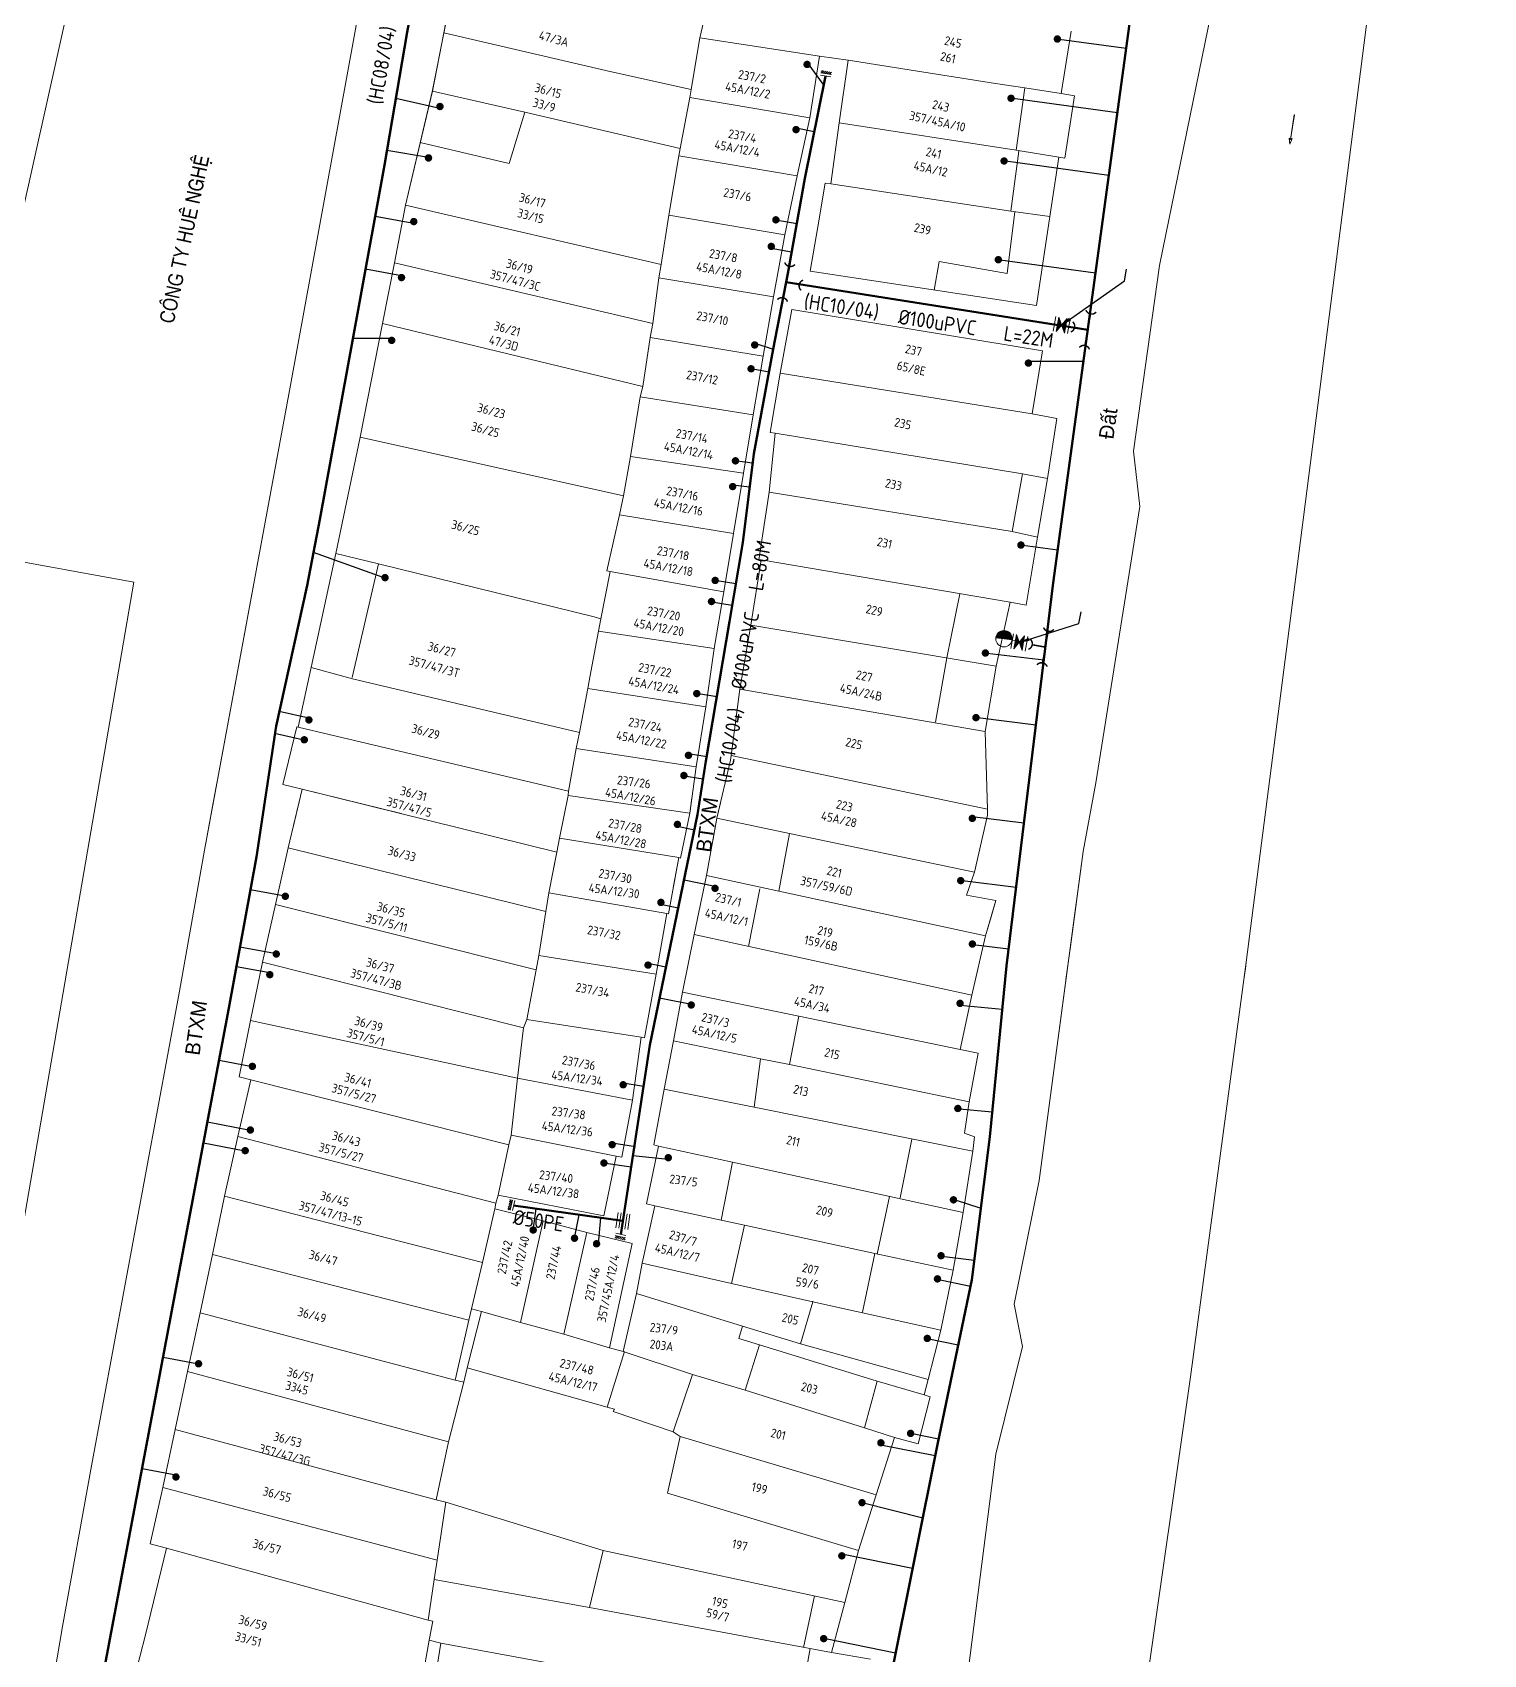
# Model space of a CAD drawing. Header units: inches. Extents: x 595615 to 1194060, y 1190840 to 2385448.
# Drawn here: x 596665.5 to 596763.5, y 1191500.4 to 1191610 of the extents above; entities that cross this region are included whole.
import ezdxf
from ezdxf.enums import TextEntityAlignment as Align

# ---------------------------------------------------------------- set-up
doc = ezdxf.new("R2010")
doc.units = ezdxf.units.IN
doc.header["$MEASUREMENT"] = 0
for name, color, linetype, lineweight in [('Chitiet', 4, 'Continuous', 9), ('DN 100 uPVC', 4, 'Continuous', 50), ('DN 25 PE', 40, 'Continuous', 30), ('DN 50 PE', 4, 'Continuous', 50), ('NAM-CDAI', 220, 'Continuous', 25), ('Nen_HTHANH-TP', 9, 'Continuous', 0), ('Nen_SN-HTHANH-TP_new', 7, 'Continuous', 0), ('Nen_SN_HTHANH_old', 9, 'Continuous', 0), ('ONG CAP 3 (DADT)', 221, 'Continuous', 50), ('Te', 4, 'Continuous', 15), ('TEXT PIPE', 3, 'Continuous', 25), ('Text_DiaDanh', 9, 'Continuous', 0), ('Text_GiaoThong', 142, 'Continuous', 0), ('TLK 15', 220, 'Continuous', 20), ('Trucuuhoa', 1, 'Continuous', 15), ('VAN', 7, 'Continuous', 20)]:
    doc.layers.add(name, color=color, linetype=linetype, lineweight=lineweight)
doc.layers.add('ki hieu van', color=170, linetype='Continuous')
doc.styles.add('Dia Danh', font='VHELVCN_0.TTF', dxfattribs={"height": 1})
doc.styles.add('Giao Thong', font='VAPTIMN_0.TTF', dxfattribs={"height": 1})
doc.styles.add('Sonha_QTB', font='isocp.shx', dxfattribs={"height": 0.6, "bigfont": 'bigfont.shx'})
doc.styles.add('text', font='isocp2.shx')
doc.styles.add('VNI-HC', font='VHELVCN_0.TTF')
doc.dimstyles.new('DUONG KICH THUOC', dxfattribs={"dimtxt": 1, "dimasz": 0.7, "dimexe": 0.5, "dimexo": 0.3, "dimgap": 0.2, "dimtad": 1, "dimzin": 0, "dimdsep": 46, "dimtxsty": 'VNI-HC', "dimblk": 'ARCHTICK', "dimcen": 0.09, "dimdle": 0.5, "dimclrd": 256, "dimclre": 256, "dimclrt": 256, "dimadec": 0, "dimazin": 0, "dimtfac": 1, "dimtofl": 0, "dimtmove": 0, "dimatfit": 3, "dimfxl": 1, "dimtolj": 1, "dimtzin": 0, "dimlwd": -1, "dimlwe": -1, "dimarcsym": 0})

# ---------------------------------------------------------------- blocks, each defined once
blk = doc.blocks.new('BIT')
at = {"layer": 'Chitiet', "ltscale": 100}
for p, q in [((0.35, 0), (-0.35, 0)), ((-0.3, -0.16), (-0.35, -0.21)), ((0.35, -0.16), (-0.35, -0.16)), ((-0.18, -0.16), (-0.34, -0.33)), ((-0.06, -0.16), (-0.22, -0.33)), ((0.07, -0.16), (-0.09, -0.33)), ((0.19, -0.16), (0.03, -0.33)), ((0.32, -0.16), (0.15, -0.33)), ((0.35, -0.25), (0.28, -0.33))]:
    blk.add_line(p, q, dxfattribs=at)
blk = doc.blocks.new('TE1')
at = {"layer": 'Chitiet', "ltscale": 100, "const_width": 0.1}
for points in [[(-0.35, 1.28, 0.571257), (0.35, 1.28)], [(1.1, 0.35, 0.571257), (1.1, -0.35)], [(0.35, -1.28, 0.571257), (-0.35, -1.28)]]:
    blk.add_lwpolyline(points, format="xyb", dxfattribs=at)
for points in [[(0, -1.08), (0, 1.08)], [(0.9, 0), (0, 0)]]:
    blk.add_lwpolyline(points, dxfattribs=at)
blk = doc.blocks.new('VAN')
at = {"layer": 'VAN'}
h = blk.add_hatch(color=256, dxfattribs=at)
h.paths.add_polyline_path([(0.21, -0.5), (0.49, 0), (0.21, 0.5)])
h.paths.add_polyline_path([(0.77, 0.5), (0.49, 0), (0.77, -0.5)])
at = {"layer": 'VAN', "ltscale": 100}
for p, q in [((0, 0.5), (0, -0.5)), ((0.77, -0.5), (0.21, 0.5)), ((0.21, -0.5), (0.77, 0.5)), ((0.21, 0.5), (0.21, -0.5)), ((0.77, 0.5), (0.77, -0.5)), ((0.98, 0.5), (0.98, -0.5))]:
    blk.add_line(p, q, dxfattribs=at)
blk = doc.blocks.new('TE+VAN')
at = {"layer": 'Chitiet', "ltscale": 100, "const_width": 0.1}
for points in [[(-0.35, 1.28, 0.571257), (0.35, 1.28)], [(1.1, 0.35, 0.571257), (1.1, -0.35)], [(0.35, -1.28, 0.571257), (-0.35, -1.28)]]:
    blk.add_lwpolyline(points, format="xyb", dxfattribs=at)
for points in [[(0, -1.08), (0, 1.08)], [(0.9, 0), (0, 0)]]:
    blk.add_lwpolyline(points, dxfattribs=at)
at = {"layer": 'VAN'}
blk.add_blockref('VAN', (1.3, 0), dxfattribs=at)
blk = doc.blocks.new('Kieng caunuoc')
at = {"layer": 'Chitiet', "ltscale": 100}
for p, q in [((-0.52, 0.4), (0.52, 0.4)), ((-0.52, 0.2), (0.52, 0.2)), ((-0.52, -0.2), (0.52, -0.2)), ((-0.52, -0.4), (0.52, -0.4))]:
    blk.add_line(p, q, dxfattribs=at)
blk = doc.blocks.new('TLK 15')
at = {"layer": 'TLK 15', "linetype": 'Continuous', "const_width": 0.25}
blk.add_lwpolyline([(-0.125, 0, 1), (0.125, 0, 1)], format="xyb", close=True, dxfattribs=at)
blk = doc.blocks.new('Trucuuhoa100')
at = {"layer": 'Trucuuhoa', "linetype": 'Continuous'}
blk.add_hatch(color=256, dxfattribs=at).paths.add_polyline_path([(0.55, 0, 0.414373), (0, 0.55, 0.414055), (-0.55, 0)])
blk.add_line((-0.55, 0), (0.55, 0), dxfattribs=at)
at = {"layer": 'Trucuuhoa', "linetype": 'Continuous', "flags": 128}
blk.add_lwpolyline([(0.55, -0.02), (0.89, -0.02)], dxfattribs=at)
at = {"layer": 'Trucuuhoa', "linetype": 'Continuous'}
blk.add_circle((0, 0), 0.551, dxfattribs=at)
blk = doc.blocks.new('_ArchTick')
at = {"color": 0, "linetype": 'ByBlock', "const_width": 0.15}
blk.add_lwpolyline([(-0.5, -0.5), (0.5, 0.5)], dxfattribs=at)

msp = doc.modelspace()

# ---------------------------------------------------------------- linework, layer by layer
at = {"layer": 'DN 100 uPVC'}
for points in [[(596699.337, 1191669.627), (596696.368, 1191656.442), (596694.406, 1191647.22), (596692.479, 1191636.107), (596694.295, 1191629.213), (596693.051, 1191621.803), (596690.839, 1191609.993), (596689.302, 1191601.018), (596687.588, 1191591.501), (596684.955, 1191577.09), (596684.088, 1191572.625), (596681.986, 1191563.143), (596680.657, 1191554.314), (596678.805, 1191544.094), (596670.338, 1191499.213), (596670.338, 1191499.213), (596670.338, 1191499.213), (596670.338, 1191499.213), (596670.338, 1191499.213), (596670.338, 1191499.213), (596670.338, 1191499.213)], [(596719.106, 1191607.034), (596717.689, 1191600.103), (596716.549, 1191593.688), (596715.568, 1191588.587), (596714.246, 1191581.527), (596713.511, 1191575.527), (596712.61, 1191570.197), (596711.024, 1191560.774), (596710.458, 1191557.179), (596707.229, 1191541.585), (596705.279, 1191528.813)], [(596736.807, 1191589.902), (596716.439, 1191593.121)]]:
    msp.add_lwpolyline(points, dxfattribs=at)
at = {"layer": 'DN 25 PE'}
for p, q in [((596734.882, 1191609.533), (596739.404, 1191608.915)), ((596717.853, 1191607.941), (596718.976, 1191606.394)), ((596693.057, 1191604.85), (596690.07, 1191605.505)), ((596731.753, 1191605.533), (596738.81, 1191604.569)), ((596717.109, 1191603.541), (596718.341, 1191603.289)), ((596692.409, 1191601.502), (596689.471, 1191602.005)), ((596731.283, 1191601.296), (596738.234, 1191600.347)), ((596691.291, 1191597.079), (596688.677, 1191597.549)), ((596715.744, 1191597.323), (596717.15, 1191597.072)), ((596715.434, 1191595.401), (596716.809, 1191595.156)), ((596730.893, 1191594.631), (596737.333, 1191593.751)), ((596690.46, 1191593.551), (596688.036, 1191593.988)), ((596689.798, 1191589.307), (596687.187, 1191589.307)), ((596714.317, 1191589), (596715.568, 1191588.587)), ((596732.8, 1191587.774), (596736.517, 1191587.774)), ((596714.194, 1191587.264), (596715.282, 1191587.06)), ((596713.139, 1191581.049), (596714.172, 1191580.922)), ((596712.828, 1191579.439), (596713.973, 1191579.299)), ((596689.224, 1191573.162), (596684.522, 1191574.858)), ((596732.42, 1191575.363), (596734.778, 1191575.041)), ((596711.77, 1191572.976), (596713.043, 1191572.761)), ((596711.272, 1191571.551), (596712.795, 1191571.293)), ((596730.022, 1191568.072), (596733.838, 1191567.606)), ((596710.526, 1191565.335), (596711.757, 1191565.127)), ((596684.205, 1191563.681), (596682.204, 1191564.125)), ((596729.384, 1191563.711), (596733.303, 1191563.232)), ((596683.77, 1191562.213), (596681.873, 1191562.633)), ((596709.842, 1191561.29), (596711.076, 1191561.083)), ((596709.406, 1191559.802), (596710.836, 1191559.577)), ((596729.011, 1191557.029), (596732.494, 1191556.603)), ((596709.097, 1191556.375), (596710.242, 1191556.138)), ((596711.638, 1191552.311), (596709.54, 1191552.745)), ((596728.354, 1191552.704), (596731.964, 1191552.263)), ((596682.615, 1191551.647), (596680.251, 1191552.075)), ((596707.98, 1191551.108), (596709.15, 1191550.866)), ((596682.127, 1191547.749), (596679.552, 1191548.215)), ((596728.891, 1191548.421), (596731.456, 1191548.107)), ((596707.111, 1191547.123), (596708.323, 1191546.872)), ((596681.566, 1191546.479), (596679.311, 1191546.887)), ((596710.152, 1191544.306), (596707.889, 1191544.775)), ((596728.185, 1191544.292), (596731.028, 1191544.014)), ((596680.263, 1191540.163), (596678.139, 1191540.563)), ((596705.432, 1191539.044), (596706.809, 1191538.834)), ((596727.909, 1191537.319), (596730.35, 1191537.081)), ((596680.127, 1191535.865), (596677.352, 1191536.389)), ((596679.778, 1191534.47), (596677.086, 1191534.978)), ((596704.688, 1191535.001), (596706.254, 1191534.762)), ((596708.478, 1191533.87), (596706.089, 1191534.12)), ((596704.255, 1191533.637), (596705.975, 1191533.374)), ((596699.354, 1191529.113), (596699.555, 1191530.546)), ((596727.863, 1191531.151), (596729.58, 1191530.583)), ((596702.145, 1191528.556), (596702.469, 1191530.136)), ((596703.759, 1191528.184), (596703.924, 1191529.932)), ((596726.778, 1191527.377), (596729.139, 1191527.08)), ((596726.533, 1191525.814), (596728.883, 1191525.325)), ((596725.97, 1191521.791), (596728.057, 1191521.357)), ((596676.63, 1191520.082), (596674.356, 1191520.511)), ((596724.967, 1191515.378), (596726.735, 1191515.01)), ((596722.838, 1191514.618), (596726.506, 1191513.881)), ((596675.225, 1191512.562), (596672.938, 1191512.993)), ((596721.564, 1191510.702), (596725.66, 1191509.674)), ((596720.197, 1191507.237), (596724.977, 1191506.276)), ((596719.098, 1191501.522), (596723.83, 1191500.57))]:
    msp.add_line(p, q, dxfattribs=at)
at = {"layer": 'DN 50 PE'}
msp.add_lwpolyline([(596705.418, 1191529.722), (596698.03, 1191530.76)], dxfattribs=at)
at = {"layer": 'Nen_HTHANH-TP', "linetype": 'Continuous'}
for p, q in [((596662.026, 1191585.178), (596676.484, 1191649.969)), ((596688.013, 1191613.859), (596682.965, 1191586.154)), ((596682.965, 1191586.154), (596688.013, 1191613.859)), ((596694.232, 1191614.794), (596693.326, 1191609.953)), ((596741.649, 1191594.232), (596745.693, 1191614.055)), ((596745.693, 1191614.055), (596741.649, 1191594.232)), ((596751.353, 1191577.07), (596755.854, 1191612.283)), ((596751.353, 1191577.07), (596755.854, 1191612.283)), ((596693.436, 1191610.493), (596692.539, 1191605.972)), ((596711.045, 1191611.427), (596710.607, 1191609.617)), ((596693.326, 1191609.953), (596692.549, 1191606.022)), ((596693.326, 1191609.953), (596704.648, 1191607.322)), ((596710.607, 1191609.617), (596710.029, 1191606.126)), ((596718.698, 1191608.383), (596710.607, 1191609.617)), ((596735.686, 1191610.057), (596735.01, 1191605.856)), ((596718.031, 1191604.213), (596718.698, 1191608.383)), ((596720.628, 1191608.095), (596718.698, 1191608.383)), ((596704.648, 1191607.322), (596710.029, 1191606.126)), ((596720.628, 1191608.095), (596720.021, 1191603.864)), ((596730.569, 1191606.523), (596720.628, 1191608.095)), ((596710.029, 1191606.126), (596709.94, 1191605.586)), ((596732.549, 1191606.234), (596730.569, 1191606.523)), ((596732.549, 1191606.234), (596731.963, 1191602.034)), ((596735.01, 1191605.856), (596732.549, 1191606.234)), ((596692.549, 1191606.022), (596690.736, 1191598.321)), ((596692.539, 1191605.972), (596690.736, 1191598.321)), ((596692.549, 1191606.022), (596698.791, 1191604.597)), ((596709.283, 1191602.146), (596709.94, 1191605.586)), ((596709.94, 1191605.586), (596718.031, 1191604.213)), ((596735.01, 1191605.856), (596735.91, 1191605.707)), ((596735.91, 1191605.707), (596735.263, 1191601.477)), ((596698.791, 1191604.597), (596697.733, 1191601.126)), ((596698.791, 1191604.597), (596709.283, 1191602.146)), ((596718.031, 1191604.213), (596717.184, 1191600.292)), ((596750.502, 1191602.739), (596750.741, 1191604.419)), ((596750.761, 1191604.419), (596750.502, 1191602.739)), ((596750.761, 1191604.419), (596750.741, 1191604.419)), ((596720.021, 1191603.864), (596719.464, 1191599.744)), ((596731.963, 1191602.034), (596720.021, 1191603.864)), ((596750.502, 1191602.739), (596750.412, 1191602.839)), ((596750.462, 1191602.439), (596750.412, 1191602.839)), ((596697.733, 1191601.126), (596691.732, 1191602.542)), ((596709.183, 1191601.646), (596709.283, 1191602.146)), ((596732.163, 1191601.964), (596731.616, 1191597.914)), ((596734.863, 1191601.546), (596731.963, 1191602.034)), ((596750.462, 1191602.439), (596750.612, 1191602.809)), ((596750.612, 1191602.809), (596750.502, 1191602.739)), ((596708.516, 1191597.635), (596709.183, 1191601.646)), ((596717.184, 1191600.292), (596709.183, 1191601.646)), ((596734.863, 1191601.546), (596734.256, 1191597.546)), ((596735.263, 1191601.477), (596734.863, 1191601.546)), ((596717.184, 1191600.292), (596716.357, 1191596.321)), ((596719.064, 1191599.804), (596718.577, 1191596.853)), ((596719.464, 1191599.744), (596719.064, 1191599.804)), ((596731.616, 1191597.914), (596719.464, 1191599.744)), ((596690.736, 1191598.321), (596689.999, 1191594.41)), ((596690.736, 1191598.321), (596689.999, 1191594.41)), ((596690.736, 1191598.321), (596707.989, 1191594.315)), ((596707.989, 1191594.315), (596708.516, 1191597.635)), ((596716.357, 1191596.321), (596708.516, 1191597.635)), ((596731.886, 1191597.874), (596731.369, 1191593.703)), ((596731.616, 1191597.914), (596734.256, 1191597.546)), ((596734.256, 1191597.546), (596733.351, 1191591.535)), ((596716.357, 1191596.321), (596715.591, 1191592.131)), ((596718.577, 1191596.853), (596718.059, 1191593.853)), ((596689.999, 1191594.41), (596689.172, 1191590.329)), ((596689.999, 1191594.41), (596689.172, 1191590.329)), ((596689.999, 1191594.41), (596707.432, 1191590.334)), ((596707.84, 1191593.405), (596707.989, 1191594.315)), ((596707.989, 1191594.315), (596708.029, 1191594.305)), ((596726.43, 1191592.58), (596726.769, 1191594.51)), ((596731.369, 1191593.703), (596726.769, 1191594.51)), ((596739.899, 1191581.71), (596741.649, 1191594.232)), ((596741.649, 1191594.232), (596739.899, 1191581.71)), ((596707.84, 1191593.405), (596707.432, 1191590.334)), ((596715.591, 1191592.131), (596707.84, 1191593.405)), ((596733.351, 1191591.535), (596718.059, 1191593.853)), ((596715.591, 1191592.131), (596714.884, 1191588.11)), ((596716.821, 1191591.262), (596716.045, 1191586.971)), ((596716.821, 1191591.262), (596733.744, 1191588.475)), ((596689.172, 1191590.329), (596687.668, 1191582.658)), ((596689.172, 1191590.329), (596687.668, 1191582.658)), ((596689.172, 1191590.329), (596706.756, 1191586.074)), ((596707.432, 1191590.334), (596707.253, 1191589.374)), ((596706.756, 1191586.074), (596707.253, 1191589.374)), ((596714.884, 1191588.11), (596707.253, 1191589.374)), ((596714.884, 1191588.11), (596714.207, 1191584.16)), ((596733.744, 1191588.475), (596733.047, 1191584.215)), ((596716.045, 1191586.971), (596715.348, 1191582.971)), ((596716.045, 1191586.971), (596733.047, 1191584.215)), ((596682.965, 1191586.154), (596677.151, 1191554.76)), ((596678.166, 1191560.221), (596682.965, 1191586.154)), ((596706.586, 1191585.373), (596705.919, 1191581.333)), ((596706.756, 1191586.074), (596706.586, 1191585.373)), ((596714.207, 1191584.16), (596706.586, 1191585.373)), ((596734.727, 1191583.906), (596733.047, 1191584.215)), ((596714.207, 1191584.16), (596713.55, 1191580.209)), ((596734.081, 1191579.856), (596734.727, 1191583.906)), ((596687.668, 1191582.658), (596686.035, 1191574.787)), ((596687.668, 1191582.658), (596686.035, 1191574.787)), ((596687.668, 1191582.658), (596705.461, 1191578.683)), ((596715.698, 1191582.911), (596715.281, 1191578.941)), ((596715.348, 1191582.971), (596715.698, 1191582.911)), ((596715.698, 1191582.911), (596732.39, 1191580.174)), ((596705.919, 1191581.333), (596705.461, 1191578.683)), ((596713.55, 1191580.209), (596705.919, 1191581.333)), ((596740.332, 1191577.971), (596739.899, 1191581.71)), ((596739.899, 1191581.71), (596740.332, 1191577.971)), ((596713.55, 1191580.209), (596712.884, 1191576.139)), ((596732.39, 1191580.174), (596731.713, 1191576.284)), ((596732.39, 1191580.174), (596734.081, 1191579.856)), ((596733.414, 1191575.905), (596734.081, 1191579.856)), ((596715.281, 1191578.941), (596714.595, 1191574.36)), ((596715.281, 1191578.941), (596731.713, 1191576.284)), ((596645.922, 1191577.645), (596672.386, 1191572.866)), ((596705.461, 1191578.683), (596705.173, 1191577.402)), ((596740.332, 1191577.971), (596737.347, 1191559.298)), ((596740.332, 1191577.971), (596737.347, 1191559.298)), ((596705.173, 1191577.402), (596704.326, 1191573.612)), ((596712.884, 1191576.139), (596705.173, 1191577.402)), ((596747.517, 1191547.197), (596751.353, 1191577.07)), ((596747.517, 1191547.197), (596751.353, 1191577.07)), ((596751.353, 1191577.07), (596747.517, 1191547.197)), ((596712.884, 1191576.139), (596712.227, 1191572.208)), ((596731.713, 1191576.284), (596733.414, 1191575.905)), ((596732.657, 1191571.315), (596733.414, 1191575.905)), ((596684.371, 1191567.096), (596686.035, 1191574.787)), ((596684.371, 1191567.096), (596686.035, 1191574.787)), ((596686.035, 1191574.787), (596688.915, 1191574.089)), ((596714.059, 1191569.96), (596714.745, 1191574.37)), ((596714.595, 1191574.36), (596714.745, 1191574.37)), ((596714.745, 1191574.37), (596731.557, 1191571.504)), ((596688.915, 1191574.089), (596687.131, 1191566.418)), ((596688.915, 1191574.089), (596703.468, 1191570.511)), ((596704.546, 1191573.572), (596703.918, 1191570.391)), ((596704.326, 1191573.612), (596704.546, 1191573.572)), ((596704.546, 1191573.572), (596712.227, 1191572.208)), ((596672.386, 1191572.866), (596664.593, 1191527.64)), ((596712.227, 1191572.208), (596711.58, 1191568.368)), ((596728.167, 1191572.071), (596727.28, 1191567.74)), ((596731.557, 1191571.504), (596730.621, 1191567.183)), ((596731.557, 1191571.504), (596732.657, 1191571.315)), ((596703.468, 1191570.511), (596703.918, 1191570.391)), ((596703.918, 1191570.391), (596703.759, 1191569.551)), ((596703.759, 1191569.551), (596703.191, 1191566.451)), ((596711.58, 1191568.368), (596703.759, 1191569.551)), ((596714.059, 1191569.96), (596713.312, 1191565.629)), ((596730.621, 1191567.183), (596714.059, 1191569.96)), ((596711.58, 1191568.368), (596711.023, 1191564.437)), ((596684.341, 1191567.006), (596683.484, 1191563.075)), ((596684.341, 1191567.006), (596683.484, 1191563.075)), ((596684.371, 1191567.096), (596684.341, 1191567.006)), ((596684.371, 1191567.096), (596684.341, 1191567.006)), ((596687.161, 1191566.338), (596684.371, 1191567.096)), ((596727.28, 1191567.74), (596726.524, 1191563.41)), ((596729.884, 1191562.782), (596730.621, 1191567.183)), ((596702.474, 1191562.7), (596687.161, 1191566.338)), ((596702.474, 1191562.7), (596703.042, 1191565.681)), ((596703.191, 1191566.451), (596703.042, 1191565.681)), ((596711.023, 1191564.437), (596703.042, 1191565.681)), ((596713.312, 1191565.629), (596712.736, 1191561.148)), ((596713.312, 1191565.629), (596729.884, 1191562.782)), ((596711.023, 1191564.437), (596710.366, 1191560.387)), ((596682.437, 1191559.184), (596683.394, 1191563.085)), ((596682.437, 1191559.184), (596683.394, 1191563.085)), ((596683.484, 1191563.075), (596683.394, 1191563.085)), ((596683.484, 1191563.075), (596683.394, 1191563.085)), ((596701.748, 1191558.74), (596683.484, 1191563.075)), ((596702.255, 1191561.63), (596702.474, 1191562.7)), ((596729.884, 1191562.782), (596730.029, 1191557.522)), ((596702.255, 1191561.63), (596701.748, 1191558.74)), ((596710.366, 1191560.387), (596702.255, 1191561.63)), ((596677.858, 1191558.57), (596678.166, 1191560.221)), ((596710.366, 1191560.387), (596709.929, 1191557.256)), ((596712.686, 1191560.848), (596711.759, 1191556.918)), ((596712.686, 1191560.848), (596712.736, 1191561.148)), ((596712.736, 1191561.148), (596730.029, 1191557.522)), ((596682.437, 1191559.184), (596683.757, 1191558.875)), ((596683.757, 1191558.875), (596682.437, 1191559.184)), ((596683.757, 1191558.875), (596682.437, 1191559.184)), ((596737.347, 1191559.298), (596736.501, 1191554.668)), ((596737.347, 1191559.298), (596736.501, 1191554.668)), ((596677.858, 1191558.57), (596677.151, 1191554.76)), ((596683.757, 1191558.875), (596682.801, 1191554.924)), ((596683.757, 1191558.875), (596682.801, 1191554.924)), ((596683.757, 1191558.875), (596683.14, 1191556.315)), ((596683.757, 1191558.875), (596690.429, 1191557.23)), ((596700.941, 1191554.629), (596683.757, 1191558.875)), ((596700.941, 1191554.629), (596683.757, 1191558.875)), ((596701.12, 1191555.579), (596701.708, 1191558.45)), ((596701.708, 1191558.45), (596701.748, 1191558.74)), ((596709.929, 1191557.256), (596701.708, 1191558.45)), ((596709.929, 1191557.256), (596710.068, 1191558.296)), ((596711.759, 1191556.918), (596712.008, 1191557.968)), ((596701.12, 1191555.579), (596701.439, 1191557.119)), ((596709.301, 1191554.226), (596709.929, 1191557.256)), ((596709.929, 1191557.256), (596709.301, 1191554.226)), ((596711.759, 1191556.918), (596711.052, 1191553.047)), ((596711.759, 1191556.918), (596711.48, 1191555.397)), ((596716.66, 1191555.892), (596711.759, 1191556.918)), ((596716.66, 1191555.892), (596711.759, 1191556.918)), ((596729.152, 1191553.272), (596730.039, 1191557.122)), ((596730.029, 1191557.522), (596730.039, 1191557.122)), ((596715.933, 1191551.991), (596716.66, 1191555.892)), ((596715.933, 1191551.991), (596716.66, 1191555.892)), ((596716.66, 1191555.892), (596729.152, 1191553.272)), ((596677.151, 1191554.76), (596675.458, 1191545.238)), ((596677.151, 1191554.76), (596675.458, 1191545.238)), ((596682.801, 1191554.924), (596681.944, 1191551.084)), ((596682.801, 1191554.924), (596681.944, 1191551.084)), ((596682.801, 1191554.924), (596700.214, 1191550.628)), ((596701.12, 1191555.579), (596700.941, 1191554.629)), ((596701.12, 1191555.579), (596700.941, 1191554.629)), ((596709.191, 1191554.256), (596701.12, 1191555.579)), ((596709.191, 1191554.256), (596701.12, 1191555.579)), ((596711.48, 1191555.397), (596711.45, 1191555.237)), ((596736.501, 1191554.668), (596735.636, 1191548.257)), ((596736.501, 1191554.668), (596735.934, 1191550.487)), ((596700.941, 1191554.629), (596700.413, 1191551.889)), ((596700.941, 1191554.629), (596700.722, 1191553.509)), ((596709.191, 1191554.256), (596708.494, 1191550.455)), ((596709.191, 1191554.256), (596708.813, 1191552.215)), ((596709.191, 1191554.256), (596709.301, 1191554.226)), ((596709.301, 1191554.226), (596709.191, 1191554.256)), ((596711.052, 1191553.047), (596710.225, 1191549.056)), ((596711.052, 1191553.047), (596715.933, 1191551.991)), ((596728.613, 1191551.721), (596729.152, 1191553.272)), ((596700.413, 1191551.889), (596700.214, 1191550.628)), ((596708.384, 1191550.475), (596700.413, 1191551.889)), ((596714.653, 1191552.15), (596713.886, 1191548.249)), ((596715.933, 1191551.991), (596729.895, 1191548.982)), ((596715.933, 1191551.991), (596729.895, 1191548.982)), ((596730.594, 1191551.353), (596728.613, 1191551.721)), ((596729.895, 1191548.982), (596730.594, 1191551.353)), ((596730.274, 1191550.263), (596730.594, 1191551.353)), ((596681.077, 1191547.193), (596681.944, 1191551.084)), ((596681.077, 1191547.193), (596681.944, 1191551.084)), ((596681.944, 1191551.084), (596699.557, 1191546.678)), ((596700.214, 1191550.628), (596699.737, 1191547.638)), ((596708.384, 1191550.475), (596707.668, 1191546.394)), ((596708.494, 1191550.455), (596708.384, 1191550.475)), ((596721.444, 1191550.805), (596722.914, 1191550.487)), ((596722.914, 1191550.487), (596729.895, 1191548.982)), ((596729.895, 1191548.982), (596730.274, 1191550.263)), ((596736.034, 1191551.187), (596733.519, 1191532.455)), ((596735.934, 1191550.487), (596735.378, 1191546.287)), ((596747.805, 1191549.467), (596747.517, 1191547.197)), ((596710.225, 1191549.056), (596709.449, 1191545.166)), ((596710.225, 1191549.056), (596728.969, 1191544.962)), ((596728.969, 1191544.962), (596729.895, 1191548.982)), ((596735.636, 1191548.257), (596735.338, 1191546.027)), ((596681.077, 1191547.193), (596680.27, 1191543.252)), ((596681.077, 1191547.193), (596680.27, 1191543.252)), ((596698.69, 1191542.767), (596681.077, 1191547.193)), ((596699.737, 1191547.638), (596699.557, 1191546.678)), ((596707.668, 1191546.394), (596699.737, 1191547.638)), ((596743.749, 1191519.193), (596747.517, 1191547.197)), ((596747.517, 1191547.197), (596743.749, 1191519.193)), ((596743.749, 1191519.193), (596747.517, 1191547.197)), ((596747.457, 1191546.766), (596747.517, 1191547.197)), ((596699.557, 1191546.678), (596698.92, 1191543.327)), ((596707.668, 1191546.394), (596706.861, 1191542.094)), ((596735.378, 1191546.287), (596733.519, 1191532.455)), ((596747.358, 1191546.036), (596747.457, 1191546.766)), ((596675.458, 1191545.238), (596669.514, 1191513.184)), ((596675.458, 1191545.238), (596669.514, 1191513.184)), ((596708.821, 1191541.895), (596709.449, 1191545.166)), ((596709.449, 1191545.166), (596717.29, 1191543.552)), ((596728.192, 1191541.301), (596728.969, 1191544.962)), ((596680.27, 1191543.252), (596679.493, 1191539.452)), ((596680.27, 1191543.252), (596679.493, 1191539.452)), ((596680.27, 1191543.252), (596698.293, 1191539.367)), ((596698.69, 1191542.767), (596698.293, 1191539.367)), ((596698.92, 1191543.327), (596698.69, 1191542.767)), ((596706.651, 1191542.134), (596698.92, 1191543.327)), ((596717.29, 1191543.552), (596716.662, 1191540.282)), ((596717.29, 1191543.552), (596728.192, 1191541.301)), ((596706.651, 1191542.134), (596706.064, 1191537.873)), ((596706.861, 1191542.094), (596706.651, 1191542.134)), ((596708.204, 1191538.625), (596708.821, 1191541.895)), ((596708.821, 1191541.895), (596714.702, 1191540.68)), ((596714.275, 1191537.41), (596714.702, 1191540.68)), ((596716.662, 1191540.282), (596714.702, 1191540.68)), ((596728.192, 1191541.301), (596729.402, 1191541.062)), ((596729.402, 1191541.062), (596728.794, 1191537.771)), ((596679.493, 1191539.452), (596680.293, 1191539.262)), ((596679.493, 1191539.452), (596680.293, 1191539.262)), ((596698.293, 1191539.367), (596697.856, 1191535.506)), ((596706.064, 1191537.873), (596698.293, 1191539.367)), ((596728.794, 1191537.771), (596716.662, 1191540.282)), ((596679.406, 1191535.422), (596680.293, 1191539.262)), ((596679.406, 1191535.422), (596680.293, 1191539.262)), ((596680.293, 1191539.262), (596697.717, 1191534.866)), ((596708.204, 1191538.625), (596707.497, 1191534.864)), ((596708.204, 1191538.625), (596714.275, 1191537.41)), ((596706.064, 1191537.873), (596705.338, 1191534.042)), ((596729.047, 1191534.432), (596714.275, 1191537.41)), ((596728.794, 1191537.771), (596728.476, 1191535.651)), ((596679.406, 1191535.422), (596678.5, 1191531.391)), ((596679.406, 1191535.422), (596678.5, 1191531.391)), ((596696.83, 1191530.916), (596679.406, 1191535.422)), ((596697.717, 1191534.866), (596697.856, 1191535.506)), ((596704.957, 1191534.102), (596697.856, 1191535.506)), ((596724.927, 1191535.238), (596724.14, 1191531.288)), ((596728.476, 1191535.651), (596729.156, 1191535.402)), ((596729.047, 1191534.432), (596729.156, 1191535.402)), ((596697.717, 1191534.866), (596697, 1191531.476)), ((596704.957, 1191534.102), (596704.131, 1191530.081)), ((596705.338, 1191534.042), (596704.957, 1191534.102)), ((596707.827, 1191534.784), (596707.01, 1191530.874)), ((596707.497, 1191534.864), (596707.827, 1191534.784)), ((596707.827, 1191534.784), (596712.808, 1191533.699)), ((596729.047, 1191534.432), (596728.391, 1191530.301)), ((596712.808, 1191533.699), (596712.051, 1191529.768)), ((596728.391, 1191530.301), (596712.808, 1191533.699)), ((596733.519, 1191532.455), (596731.846, 1191524.104)), ((596733.519, 1191532.455), (596731.846, 1191524.104)), ((596678.5, 1191531.391), (596677.693, 1191527.47)), ((596678.5, 1191531.391), (596677.693, 1191527.47)), ((596678.5, 1191531.391), (596695.923, 1191526.925)), ((596696.76, 1191530.546), (596695.923, 1191526.925)), ((596696.83, 1191530.916), (596696.76, 1191530.546)), ((596696.76, 1191530.546), (596700.031, 1191529.728)), ((596697, 1191531.476), (596696.83, 1191530.916)), ((596704.131, 1191530.081), (596697, 1191531.476)), ((596706.713, 1191526.864), (596707.56, 1191530.734)), ((596707.01, 1191530.874), (596707.56, 1191530.734)), ((596712.051, 1191529.768), (596707.56, 1191530.734)), ((596723.42, 1191531.367), (596722.593, 1191527.486)), ((596700.031, 1191529.728), (596698.487, 1191522.877)), ((596700.031, 1191529.728), (596702.982, 1191528.951)), ((596712.051, 1191529.768), (596713.621, 1191529.429)), ((596727.714, 1191526.401), (596728.391, 1191530.301)), ((596702.982, 1191528.951), (596701.417, 1191522.069)), ((596702.982, 1191528.951), (596706.042, 1191528.193)), ((596713.621, 1191529.429), (596712.754, 1191525.498)), ((596713.621, 1191529.429), (596722.433, 1191527.526)), ((596677.693, 1191527.47), (596676.856, 1191523.519)), ((596677.693, 1191527.47), (596676.856, 1191523.519)), ((596677.693, 1191527.47), (596695.016, 1191523.024)), ((596706.042, 1191528.193), (596704.508, 1191521.162)), ((596721.586, 1191523.566), (596722.433, 1191527.526)), ((596722.433, 1191527.526), (596727.714, 1191526.401)), ((596695.923, 1191526.925), (596695.196, 1191523.794)), ((596706.325, 1191524.823), (596706.713, 1191526.864)), ((596712.754, 1191525.498), (596706.713, 1191526.864)), ((596727.714, 1191526.401), (596726.877, 1191522.34)), ((596718.235, 1191524.273), (596712.754, 1191525.498)), ((596705.438, 1191520.913), (596706.325, 1191524.823)), ((596706.325, 1191524.823), (596713.497, 1191522.609)), ((596718.235, 1191524.273), (596717.408, 1191521.432)), ((596718.245, 1191524.313), (596718.235, 1191524.273)), ((596726.877, 1191522.34), (596718.235, 1191524.273)), ((596731.846, 1191524.104), (596732.398, 1191521.254)), ((596731.846, 1191524.104), (596732.398, 1191521.254)), ((596676.856, 1191523.519), (596675.999, 1191519.559)), ((596676.856, 1191523.519), (596675.999, 1191519.559)), ((596676.856, 1191523.519), (596694.09, 1191518.983)), ((596694.09, 1191518.983), (596695.016, 1191523.024)), ((596695.856, 1191523.615), (596694.899, 1191519.804)), ((596695.016, 1191523.024), (596695.196, 1191523.794)), ((596695.196, 1191523.794), (596695.856, 1191523.615)), ((596695.856, 1191523.615), (596698.487, 1191522.877)), ((596701.417, 1191522.069), (596698.487, 1191522.877)), ((596704.508, 1191521.162), (596701.417, 1191522.069)), ((596713.497, 1191522.609), (596713.247, 1191521.779)), ((596714.648, 1191521.36), (596713.247, 1191521.779)), ((596713.497, 1191522.609), (596717.408, 1191521.432)), ((596726.03, 1191519.029), (596726.877, 1191522.34)), ((596705.528, 1191520.903), (596704.341, 1191517.142)), ((596704.508, 1191521.162), (596705.438, 1191520.913)), ((596710.109, 1191519.366), (596705.438, 1191520.913)), ((596714.648, 1191521.36), (596713.68, 1191518.299)), ((596722.58, 1191518.906), (596714.648, 1191521.36)), ((596717.408, 1191521.432), (596726.03, 1191519.029)), ((596732.398, 1191521.254), (596730.594, 1191513.973)), ((596732.398, 1191521.254), (596730.594, 1191513.973)), ((596694.899, 1191519.804), (596694.66, 1191518.834)), ((596704.341, 1191517.142), (596694.899, 1191519.804)), ((596675.999, 1191519.559), (596675.182, 1191515.648)), ((596675.999, 1191519.559), (596675.182, 1191515.648)), ((596675.999, 1191519.559), (596693.643, 1191514.813)), ((596694.66, 1191518.834), (596693.643, 1191514.813)), ((596694.09, 1191518.983), (596694.66, 1191518.834)), ((596710.109, 1191519.366), (596708.802, 1191515.485)), ((596713.68, 1191518.299), (596710.109, 1191519.366)), ((596722.58, 1191518.906), (596721.732, 1191515.746)), ((596725.76, 1191517.979), (596722.58, 1191518.906)), ((596725.76, 1191517.979), (596726.03, 1191519.029)), ((596740.14, 1191494.091), (596743.749, 1191519.193)), ((596743.749, 1191519.193), (596740.14, 1191494.091)), ((596743.749, 1191519.193), (596740.14, 1191494.091)), ((596721.732, 1191515.746), (596713.68, 1191518.299)), ((596725.353, 1191514.679), (596726.171, 1191517.839)), ((596725.76, 1191517.979), (596726.171, 1191517.839)), ((596704.851, 1191517.012), (596704.341, 1191517.142)), ((596704.751, 1191516.852), (596704.851, 1191517.012)), ((596708.802, 1191515.485), (596704.751, 1191516.852)), ((596675.182, 1191515.648), (596674.345, 1191511.737)), ((596675.182, 1191515.648), (596674.345, 1191511.737)), ((596675.182, 1191515.648), (596692.806, 1191510.902)), ((596708.802, 1191515.485), (596709.273, 1191515.166)), ((596721.732, 1191515.746), (596723.753, 1191515.107)), ((596693.643, 1191514.813), (596692.806, 1191510.902)), ((596709.273, 1191515.166), (596708.436, 1191511.335)), ((596709.273, 1191515.166), (596722.516, 1191511.236)), ((596722.516, 1191511.236), (596723.753, 1191515.107)), ((596723.753, 1191515.107), (596725.353, 1191514.679)), ((596669.514, 1191513.184), (596667.563, 1191502.332)), ((596669.514, 1191513.184), (596667.563, 1191502.332)), ((596730.594, 1191513.973), (596728.537, 1191497.891)), ((596730.594, 1191513.973), (596728.537, 1191497.891)), ((596674.345, 1191511.737), (596673.489, 1191507.917)), ((596674.345, 1191511.737), (596673.489, 1191507.917)), ((596674.345, 1191511.737), (596692.859, 1191506.822)), ((596692.806, 1191510.902), (596693.456, 1191510.733)), ((596708.436, 1191511.335), (596721.319, 1191507.465)), ((596722.516, 1191511.236), (596721.319, 1191507.465)), ((596693.456, 1191510.733), (596692.859, 1191506.822)), ((596693.456, 1191510.733), (596704.089, 1191507.471)), ((596674.599, 1191507.628), (596673.174, 1191501.787)), ((596674.599, 1191507.628), (596673.174, 1191501.787)), ((596673.489, 1191507.917), (596674.599, 1191507.628)), ((596673.489, 1191507.917), (596674.599, 1191507.628)), ((596692.253, 1191502.762), (596674.599, 1191507.628)), ((596692.859, 1191506.822), (596692.671, 1191505.512)), ((596704.089, 1191507.471), (596703.162, 1191503.621)), ((596704.089, 1191507.471), (596720.392, 1191503.965)), ((596720.392, 1191503.965), (596721.319, 1191507.465)), ((596692.671, 1191505.512), (596692.253, 1191502.762)), ((596692.671, 1191505.512), (596703.162, 1191503.621)), ((596717.604, 1191500.932), (596718.351, 1191504.403)), ((596703.162, 1191503.621), (596719.495, 1191500.584)), ((596720.392, 1191503.965), (596719.495, 1191500.584)), ((596667.563, 1191502.332), (596666.478, 1191496.061)), ((596667.563, 1191502.332), (596666.478, 1191496.061)), ((596692.253, 1191502.762), (596692.583, 1191502.702)), ((596692.324, 1191501.412), (596692.583, 1191502.702)), ((596673.174, 1191501.787), (596672.406, 1191498.806)), ((596673.174, 1191501.787), (596672.406, 1191498.806)), ((596691.03, 1191494.011), (596692.324, 1191501.412)), ((596693.114, 1191501.223), (596692.318, 1191496.302)), ((596692.324, 1191501.412), (596693.114, 1191501.223)), ((596693.114, 1191501.223), (596716.487, 1191496.931)), ((596718.054, 1191500.853), (596717.338, 1191496.772)), ((596719.495, 1191500.584), (596722.135, 1191500.126))]:
    msp.add_line(p, q, dxfattribs=at)
at = {"layer": 'ONG CAP 3 (DADT)'}
msp.add_lwpolyline([(596763.539, 1191638.093), (596740.532, 1191617.174), (596734.474, 1191572.818), (596731.314, 1191546.942), (596730.187, 1191535.41), (596728.973, 1191525.756), (596726.678, 1191514.735), (596723.5, 1191498.927), (596721.204, 1191485.94), (596719.704, 1191465.356), (596718.822, 1191454.148), (596717.44, 1191443.773), (596713.563, 1191420.372), (596711.981, 1191408.397), (596709.347, 1191385.813)], dxfattribs=at)

# ---------------------------------------------------------------- block references
at = {"layer": 'Chitiet'}
for name, p, rotation in [('BIT', (596719.106, 1191607.034), 170.1387021435054), ('TE+VAN', (596736.807, 1191589.902), 169.8590917646091), ('TE+VAN', (596733.943, 1191568.472), 169.8590917646091), ('BIT', (596698.03, 1191530.76), 256.7861898186211), ('Kieng caunuoc', (596705.418, 1191529.722), 81.32121389321175), ('BIT', (596705.279, 1191528.813), 346.638666837776)]:
    msp.add_blockref(name, p, dxfattribs=dict(at, rotation=rotation))
at = {"layer": 'Te', "rotation": 348.6916241847673}
msp.add_blockref('TE1', (596716.439, 1191593.121), dxfattribs=at)
at = {"layer": 'TLK 15', "rotation": 359.9999999934133}
for p in [(596734.757, 1191609.533), (596717.853, 1191607.816), (596693.057, 1191604.975), (596731.628, 1191605.533), (596717.109, 1191603.416), (596692.284, 1191601.502), (596731.158, 1191601.296), (596691.291, 1191597.204), (596715.744, 1191597.323), (596715.434, 1191595.526), (596730.768, 1191594.631), (596690.46, 1191593.426), (596689.798, 1191589.182), (596714.317, 1191588.875), (596714.069, 1191587.264), (596732.8, 1191587.649), (596713.014, 1191581.049), (596712.828, 1191579.314), (596732.295, 1191575.363), (596689.349, 1191573.162), (596711.645, 1191572.976), (596711.397, 1191571.551), (596729.897, 1191568.072), (596710.401, 1191565.335), (596684.205, 1191563.556), (596729.259, 1191563.711), (596683.895, 1191562.213), (596709.842, 1191561.165), (596709.531, 1191559.802), (596729.011, 1191556.904), (596709.097, 1191556.5), (596728.229, 1191552.704), (596682.615, 1191551.647), (596707.98, 1191551.233), (596711.638, 1191552.186), (596729.016, 1191548.421), (596682.002, 1191547.749), (596707.111, 1191546.998), (596681.566, 1191546.354), (596710.027, 1191544.306), (596728.185, 1191544.417), (596680.388, 1191540.163), (596705.432, 1191538.919), (596728.034, 1191537.319), (596680.252, 1191535.865), (596704.688, 1191534.876), (596679.903, 1191534.47), (596704.13, 1191533.637), (596708.478, 1191533.995), (596727.738, 1191531.151), (596699.354, 1191529.113), (596702.145, 1191528.556), (596703.634, 1191528.184), (596726.903, 1191527.377), (596726.658, 1191525.814), (596725.97, 1191521.791), (596676.755, 1191520.082), (596724.842, 1191515.378), (596722.838, 1191514.743), (596675.225, 1191512.437), (596720.197, 1191507.112), (596718.973, 1191501.522)]:
    msp.add_blockref('TLK 15', p, dxfattribs=at)
at = {"layer": 'TLK 15'}
for p in [(596734.757, 1191609.533), (596717.853, 1191607.816), (596693.057, 1191604.975), (596731.628, 1191605.533), (596717.109, 1191603.416), (596692.284, 1191601.502), (596731.158, 1191601.296), (596691.291, 1191597.204), (596715.744, 1191597.323), (596715.434, 1191595.526), (596730.768, 1191594.631), (596690.46, 1191593.426), (596689.798, 1191589.182), (596714.317, 1191588.875), (596714.069, 1191587.264), (596732.8, 1191587.649), (596713.014, 1191581.049), (596712.828, 1191579.314), (596732.295, 1191575.363), (596689.349, 1191573.162), (596711.645, 1191572.976), (596711.397, 1191571.551), (596729.897, 1191568.072), (596710.401, 1191565.335), (596684.205, 1191563.556), (596729.259, 1191563.711), (596683.895, 1191562.213), (596709.842, 1191561.165), (596709.531, 1191559.802), (596729.011, 1191556.904), (596709.097, 1191556.5), (596728.229, 1191552.704), (596682.615, 1191551.647), (596707.98, 1191551.233), (596711.638, 1191552.186), (596729.016, 1191548.421), (596682.002, 1191547.749), (596707.111, 1191546.998), (596681.566, 1191546.354), (596710.027, 1191544.306), (596728.185, 1191544.417), (596680.388, 1191540.163), (596705.432, 1191538.919), (596728.034, 1191537.319), (596680.252, 1191535.865), (596704.688, 1191534.876), (596679.903, 1191534.47), (596704.13, 1191533.637), (596708.478, 1191533.995), (596727.738, 1191531.151), (596699.354, 1191529.113), (596702.145, 1191528.556), (596703.634, 1191528.184), (596726.903, 1191527.377), (596726.658, 1191525.814), (596725.97, 1191521.791), (596676.755, 1191520.082), (596724.842, 1191515.378), (596722.838, 1191514.743), (596675.225, 1191512.437), (596721.564, 1191510.702), (596720.197, 1191507.112), (596718.973, 1191501.522)]:
    msp.add_blockref('TLK 15', p, dxfattribs=at)
at = {"layer": 'Trucuuhoa', "rotation": 353.0367889120108}
msp.add_blockref('Trucuuhoa100', (596731.146, 1191569.036), dxfattribs=at)

# ---------------------------------------------------------------- texts
at = {"layer": 'NAM-CDAI', "style": 'text'}
for s, rotation, p in [('(HC08/04)', 80.0165, (596689.135, 1191605.057)), ('(HC10/04)', 351.12949, (596717.584, 1191591.353)), ('L=22M', 351.12949, (596731.075, 1191589.184)), ('L=80M', 80.0165, (596714.855, 1191572.212)), ('(HC10/04)', 80.0165, (596712.671, 1191559.249))]:
    msp.add_text(s, height=1, rotation=rotation, dxfattribs=at).set_placement(p)
at = {"layer": 'Nen_SN-HTHANH-TP_new', "style": 'Sonha_QTB'}
for s, rotation, p in [('245', 347.49809, (596727.713, 1191609.328)), ('237/2', 349.28735, (596714.136, 1191606.992)), ('36/15', 345.04623, (596700.366, 1191606.039)), ('243', 347.49809, (596726.883, 1191605.011)), ('237/4', 349.28735, (596713.485, 1191602.984)), ('241', 347.49809, (596726.402, 1191601.834)), ('36/17', 345.04623, (596699.298, 1191598.636)), ('237/6', 349.28735, (596713.149, 1191599.021)), ('239', 347.49809, (596725.652, 1191596.705)), ('237/8', 349.28735, (596712.196, 1191594.901)), ('36/19', 345.04623, (596698.428, 1191594.174)), ('237/10', 349.28735, (596711.46, 1191590.673)), ('36/21', 345.04623, (596697.606, 1191589.957)), ('237', 347.49809, (596725.042, 1191588.516)), ('237/12', 349.28735, (596710.764, 1191586.681)), ('36/23', 345.04623, (596696.527, 1191584.423)), ('237/14', 349.28735, (596710.075, 1191582.727)), ('235', 347.49809, (596724.319, 1191583.563)), ('233', 347.49809, (596723.69, 1191579.45)), ('237/16', 349.28735, (596709.434, 1191578.843)), ('36/25', 345.04623, (596694.783, 1191576.535)), ('231', 347.49809, (596723.087, 1191575.504)), ('237/18', 349.28735, (596708.806, 1191574.808)), ('237/20', 349.28735, (596708.172, 1191570.741)), ('229', 347.49809, (596722.392, 1191570.952)), ('36/27', 345.04623, (596693.18, 1191568.312)), ('237/22', 349.28735, (596707.577, 1191566.92)), ('227', 347.49809, (596721.713, 1191566.513)), ('237/24', 349.28735, (596706.924, 1191563.229)), ('36/29', 345.04623, (596692.097, 1191562.758)), ('225', 346.5058, (596721.018, 1191561.963)), ('36/31', 345.04623, (596691.279, 1191558.566)), ('237/26', 352.54035, (596706.157, 1191559.366)), ('223', 346.5058, (596720.376, 1191557.76)), ('237/28', 349.28735, (596705.568, 1191556.405)), ('36/33', 345.04623, (596690.49, 1191554.517)), ('221', 346.5058, (596719.693, 1191553.294)), ('237/30', 349.28735, (596704.895, 1191553.016)), ('237/1', 346.5058, (596712.535, 1191551.414)), ('36/35', 345.04623, (596689.754, 1191550.74)), ('237/32', 349.28735, (596704.134, 1191549.191)), ('219', 346.5058, (596719.077, 1191549.259)), ('36/37', 345.04623, (596689.02, 1191546.979)), ('237/34', 349.28735, (596703.37, 1191545.317)), ('217', 346.5058, (596718.476, 1191545.329)), ('237/3', 346.5058, (596711.666, 1191543.292)), ('36/39', 345.04623, (596688.249, 1191543.02)), ('237/36', 349.28735, (596702.433, 1191540.402)), ('215', 346.5058, (596719.545, 1191541.023)), ('36/41', 345.04623, (596687.509, 1191539.225)), ('213', 346.5058, (596717.438, 1191538.533)), ('237/38', 352.54035, (596701.747, 1191537.015)), ('36/43', 345.04623, (596686.738, 1191535.27)), ('211', 346.5058, (596716.916, 1191535.12)), ('237/40', 352.54035, (596700.906, 1191532.718)), ('237/5', 352.54035, (596709.51, 1191532.454)), ('36/45', 345.04623, (596685.946, 1191531.21)), ('209', 346.5058, (596719.036, 1191530.369)), ('237/42', 78.3017, (596697.434, 1191527.276)), ('237/7', 343.09331, (596709.477, 1191528.563)), ('36/47', 345.04623, (596685.171, 1191527.232)), ('237/44', 78.3017, (596700.728, 1191526.925)), ('237/46', 78.3017, (596703.343, 1191525.465)), ('207', 346.5058, (596718.082, 1191526.471)), ('36/49', 345.04623, (596684.417, 1191523.369)), ('205', 346.5058, (596716.72, 1191523.109)), ('237/9', 352.54035, (596708.188, 1191522.443)), ('36/51', 345.04623, (596683.629, 1191519.327)), ('237/48', 346.5058, (596702.3, 1191519.885)), ('203', 346.5058, (596718.012, 1191518.437)), ('36/53', 345.04623, (596682.776, 1191514.951)), ('201', 346.5058, (596715.906, 1191515.325)), ('199', 346.5058, (596714.643, 1191511.677)), ('36/55', 345.04623, (596682.056, 1191511.256)), ('36/57', 345.04623, (596681.368, 1191507.727)), ('197', 346.5058, (596713.312, 1191507.834)), ('195', 346.5058, (596711.974, 1191503.967)), ('36/59', 345.04623, (596680.424, 1191502.585))]:
    msp.add_text(s, height=0.6, rotation=rotation, dxfattribs=at).set_placement(p, align=Align.MIDDLE)
at = {"layer": 'Nen_SN_HTHANH_old', "style": 'Sonha_QTB'}
for s, rotation, p in [('47/3A', 345.04623, (596700.746, 1191609.548)), ('261', 347.49809, (596727.373, 1191608.271)), ('45A/12/2', 349.28735, (596713.849, 1191606.071)), ('33/9', 345.04623, (596700.097, 1191605.073)), ('357/45A/10', 347.49809, (596726.656, 1191603.97)), ('45A/12/4', 349.28735, (596713.14, 1191602.139)), ('45A/12', 347.49809, (596726.198, 1191600.767)), ('33/15', 345.04623, (596699.184, 1191597.584)), ('45A/12/8', 349.28735, (596711.911, 1191593.905)), ('357/47/3C', 345.04623, (596698.145, 1191593.238)), ('47/3D', 345.04623, (596697.362, 1191588.994)), ('65/8E', 347.49809, (596724.889, 1191587.296)), ('36/25', 345.04623, (596696.129, 1191583.157)), ('45A/12/14', 349.28735, (596709.856, 1191581.733)), ('45A/12/16', 349.28735, (596709.169, 1191577.935)), ('45A/12/18', 349.28735, (596708.481, 1191573.852)), ('45A/12/20', 349.28735, (596707.833, 1191569.811)), ('357/47/3T', 345.04623, (596692.678, 1191567.148)), ('45A/12/24', 349.28735, (596707.506, 1191565.884)), ('45A/24B', 347.49809, (596721.503, 1191565.425)), ('45A/12/22', 349.28735, (596706.66, 1191562.219)), ('357/47/5', 345.04623, (596690.987, 1191557.662)), ('45A/12/26', 349.28735, (596705.931, 1191558.379)), ('45A/28', 347.49809, (596720.01, 1191556.844)), ('45A/12/28', 349.28735, (596705.286, 1191555.479)), ('45A/12/30', 352.54035, (596704.819, 1191552.014)), ('357/59/6D', 347.49809, (596719.163, 1191552.335)), ('357/5/11', 345.04623, (596689.462, 1191549.856)), ('45A/12/1', 347.49809, (596712.411, 1191550.225)), ('159/6B', 347.49809, (596718.801, 1191548.478)), ('357/47/3B', 345.04623, (596688.755, 1191546.033)), ('45A/34', 347.49809, (596718.193, 1191544.322)), ('357/5/1', 345.04623, (596688.048, 1191542.114)), ('45A/12/5', 347.49809, (596711.598, 1191542.353)), ('45A/12/34', 352.54035, (596702.32, 1191539.376)), ('357/5/27', 345.04623, (596687.247, 1191538.335)), ('45A/12/36', 352.54035, (596701.662, 1191535.94)), ('357/5/27', 345.04623, (596686.378, 1191534.346)), ('45A/12/38', 352.54035, (596700.73, 1191531.761)), ('357/47/13-15', 345.04623, (596685.671, 1191530.23)), ('45A/12/40', 78.3017, (596698.455, 1191526.99)), ('357/45A/12/4', 78.3017, (596704.419, 1191525.173)), ('45A/12/7', 346.47353, (596709.09, 1191527.588)), ('59/6', 352.54035, (596717.868, 1191525.527)), ('203A', 352.54035, (596708.028, 1191521.326)), ('3345', 345.04623, (596683.399, 1191518.451)), ('45A/12/17', 346.5058, (596702.045, 1191518.864)), ('357/47/3G', 345.04623, (596682.577, 1191513.931)), ('59/7', 346.5058, (596711.817, 1191503.114)), ('33/51', 345.04623, (596680.114, 1191501.467))]:
    msp.add_text(s, height=0.6, rotation=rotation, dxfattribs=at).set_placement(p, align=Align.MIDDLE)
at = {"layer": 'TEXT PIPE', "style": 'text'}
for s, rotation, p in [('%%c100uPVC', 351.26687, (596723.961, 1191590.308)), ('%%c100uPVC', 79.68138, (596713.681, 1191565.535)), ('%%c50PE', 351.26687, (596697.944, 1191529.509))]:
    msp.add_text(s, height=1, rotation=rotation, dxfattribs=at).set_placement(p)
at = {"layer": 'Text_DiaDanh', "linetype": 'Continuous', "style": 'Dia Danh'}
msp.add_text('COÂNG TY HUEÂ NGHEÄ', height=1, rotation=77.87347, dxfattribs=at).set_placement((596675.784, 1191596.02), align=Align.MIDDLE)
at = {"layer": 'Text_GiaoThong', "linetype": 'Continuous', "style": 'Giao Thong'}
for s, p in [('Ñaát', (596738.131, 1191583.571)), ('BTXM', (596711.1, 1191556.481)), ('BTXM', (596676.578, 1191542.766))]:
    msp.add_text(s, height=1, rotation=81.98487, dxfattribs=at).set_placement(p, align=Align.MIDDLE)

# ---------------------------------------------------------------- leaders
at = {"layer": 'ki hieu van'}
for points in [[(596735.04, 1191590.218), (596739.279, 1191593.207), (596739.417, 1191593.991)], [(596732.176, 1191568.788), (596736.214, 1191570.067), (596736.352, 1191570.851)]]:
    msp.add_leader(points, dimstyle='DUONG KICH THUOC', override={"dimgap": 0.2, "dimtad": 0}, dxfattribs=at)

doc.saveas('drawing.dxf')
